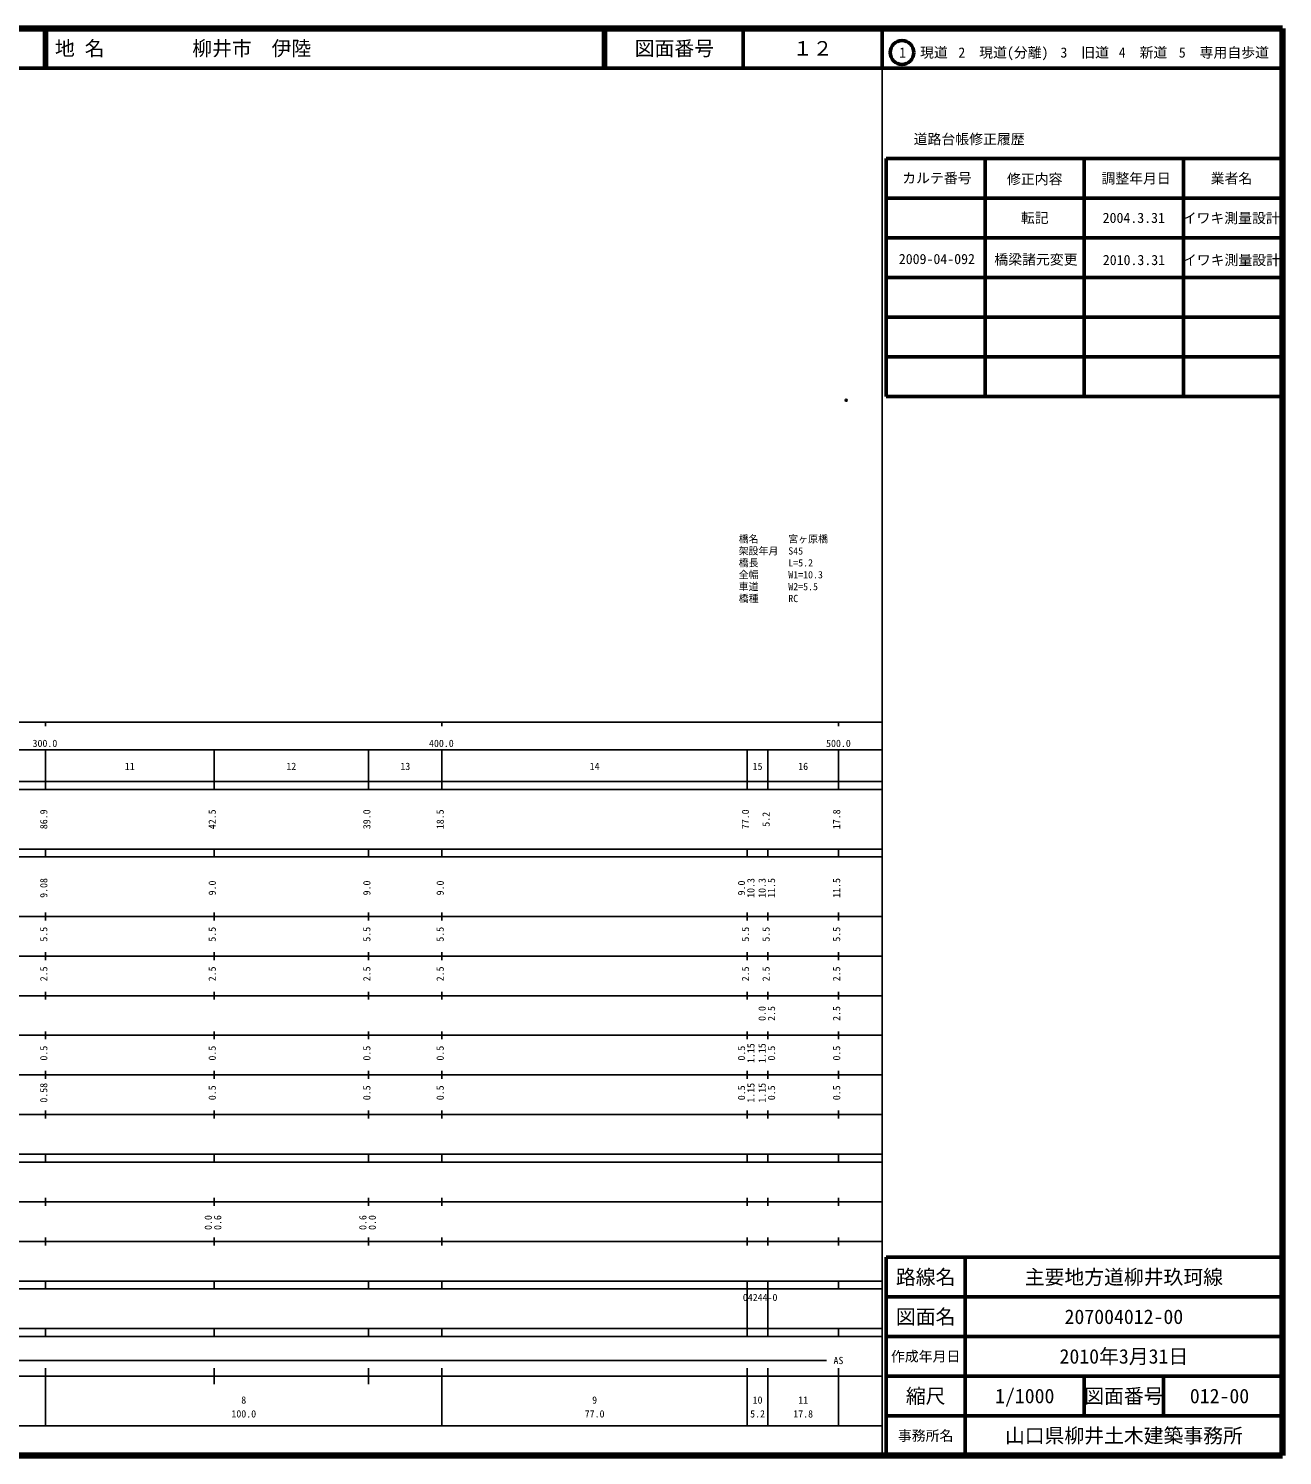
# Model space of a CAD drawing. Units: millimetres on the paper. Extents: x 40 to 680, y 20 to 380.
# Drawn here: x 363.7 to 680, y 20 to 380 of the extents above; entities that cross this region are included whole.
import ezdxf
from ezdxf.enums import TextEntityAlignment as Align

# ---------------------------------------------------------------- set-up
doc = ezdxf.new("R2010")
doc.units = ezdxf.units.MM
doc.header["$PDMODE"] = 32
doc.header["$PDSIZE"] = 0.5
for name, color, linetype in [('M-OTRS', 6, 'Continuous'), ('M-STR-HTXT', 7, 'Continuous'), ('M-TTL-TXT', 7, 'Continuous')]:
    doc.layers.add(name, color=color, linetype=linetype)
for name, color, linetype, lineweight in [('M-TTL', 2, 'Continuous', 140), ('M-TTL-BAND', 7, 'Continuous', 25), ('M-TTL-FRAM', 2, 'Continuous', 50), ('M-TTL-LINE', 7, 'Continuous', 50)]:
    doc.layers.add(name, color=color, linetype=linetype, lineweight=lineweight)
doc.styles.add('ＭＳ ゴシック', font='')
doc.styles.get('ＭＳ ゴシック').set_extended_font_data('MS Gothic')

msp = doc.modelspace()

# ---------------------------------------------------------------- linework, layer by layer
at = {"layer": 'M-OTRS'}
msp.add_point((569.959, 286.206), dxfattribs=at)
at = {"layer": 'M-TTL'}
for p, q in [((680, 380), (40, 380)), ((680, 20), (680, 380)), ((40, 20), (680, 20))]:
    msp.add_line(p, q, dxfattribs=at)
at = {"layer": 'M-TTL-BAND'}
for p, q in [((579, 20), (579, 370)), ((40, 205), (579, 205)), ((368, 205), (368, 204)), ((468, 205), (468, 204)), ((568, 205), (568, 204)), ((68, 198), (579, 198)), ((368, 188), (368, 198)), ((410.5, 188), (410.5, 198)), ((449.5, 188), (449.5, 198)), ((468, 188), (468, 198)), ((545, 188), (545, 198)), ((550.2, 188), (550.2, 198)), ((568, 188), (568, 198)), ((40, 190), (579, 190)), ((40, 188), (579, 188)), ((40, 173), (579, 173)), ((368, 171), (368, 173)), ((410.5, 171), (410.5, 173)), ((449.5, 171), (449.5, 173)), ((468, 171), (468, 173)), ((545, 171), (545, 173)), ((550.2, 171), (550.2, 173)), ((568, 171), (568, 173)), ((40, 171), (579, 171)), ((40, 156), (579, 156)), ((368, 155), (368, 157)), ((410.5, 155), (410.5, 157)), ((449.5, 155), (449.5, 157)), ((468, 155), (468, 157)), ((545, 155), (545, 157)), ((550.2, 155), (550.2, 157)), ((568, 155), (568, 157)), ((46, 146), (579, 146)), ((368, 145), (368, 147)), ((410.5, 145), (410.5, 147)), ((449.5, 145), (449.5, 147)), ((468, 145), (468, 147)), ((545, 145), (545, 147)), ((550.2, 145), (550.2, 147)), ((568, 145), (568, 147)), ((368, 135), (368, 137)), ((410.5, 135), (410.5, 137)), ((449.5, 135), (449.5, 137)), ((468, 135), (468, 137)), ((545, 135), (545, 137)), ((550.2, 135), (550.2, 137)), ((568, 135), (568, 137)), ((52, 136), (579, 136)), ((46, 126), (579, 126)), ((368, 125), (368, 127)), ((410.5, 125), (410.5, 127)), ((449.5, 125), (449.5, 127)), ((468, 125), (468, 127)), ((545, 125), (545, 127)), ((550.2, 125), (550.2, 127)), ((568, 125), (568, 127)), ((52, 116), (579, 116)), ((368, 115), (368, 117)), ((410.5, 115), (410.5, 117)), ((449.5, 115), (449.5, 117)), ((468, 115), (468, 117)), ((545, 115), (545, 117)), ((550.2, 115), (550.2, 117)), ((568, 115), (568, 117)), ((46, 106), (579, 106)), ((368, 105), (368, 107)), ((410.5, 105), (410.5, 107)), ((449.5, 105), (449.5, 107)), ((468, 105), (468, 107)), ((545, 105), (545, 107)), ((550.2, 105), (550.2, 107)), ((568, 105), (568, 107)), ((40, 96), (579, 96)), ((40, 94), (579, 94)), ((368, 94), (368, 96)), ((410.5, 94), (410.5, 96)), ((449.5, 94), (449.5, 96)), ((468, 94), (468, 96)), ((545, 94), (545, 96)), ((550.2, 94), (550.2, 96)), ((568, 94), (568, 96)), ((49, 84), (579, 84)), ((368, 83), (368, 85)), ((410.5, 83), (410.5, 85)), ((449.5, 83), (449.5, 85)), ((468, 83), (468, 85)), ((545, 83), (545, 85)), ((550.2, 83), (550.2, 85)), ((568, 83), (568, 85)), ((40, 74), (579, 74)), ((368, 73), (368, 75)), ((410.5, 73), (410.5, 75)), ((449.5, 73), (449.5, 75)), ((468, 73), (468, 75)), ((545, 73), (545, 75)), ((550.2, 73), (550.2, 75)), ((568, 73), (568, 75)), ((40, 64), (579, 64)), ((40, 62), (579, 62)), ((368, 62), (368, 64)), ((410.5, 62), (410.5, 64)), ((449.5, 62), (449.5, 64)), ((468, 62), (468, 64)), ((545, 62), (545, 64)), ((545, 52), (545, 62)), ((550.2, 62), (550.2, 64)), ((550.2, 52), (550.2, 62)), ((568, 62), (568, 64)), ((40, 52), (579, 52)), ((368, 50), (368, 52)), ((410.5, 50), (410.5, 52)), ((449.5, 50), (449.5, 52)), ((468, 50), (468, 52)), ((545, 50), (545, 52)), ((550.2, 50), (550.2, 52)), ((568, 50), (568, 52)), ((40, 50), (579, 50)), ((71, 44), (565, 44)), ((40, 40), (579, 40)), ((368, 27.5), (368, 42)), ((410.5, 38), (410.5, 42)), ((449.5, 38), (449.5, 42)), ((468, 27.5), (468, 42)), ((545, 27.5), (545, 42)), ((550.2, 27.5), (550.2, 42)), ((568, 27.5), (568, 42)), ((68, 27.5), (579, 27.5))]:
    msp.add_line(p, q, dxfattribs=at)
at = {"layer": 'M-TTL-FRAM'}
for p, q in [((580, 347.197), (580, 287.197)), ((580, 347.197), (680, 347.197)), ((580, 287.197), (680, 287.197)), ((680, 70), (580, 70)), ((580, 70), (580, 20))]:
    msp.add_line(p, q, dxfattribs=at)
at = {"layer": 'M-TTL-LINE'}
for p, q in [((367.75, 380), (367.75, 370)), ((368.25, 380), (368.25, 370)), ((508.747, 380), (508.747, 370)), ((509.247, 380), (509.247, 370)), ((543.997, 380), (543.997, 370)), ((579, 380), (579, 370)), ((40, 370), (680, 370)), ((605, 347.197), (605, 287.197)), ((630, 347.197), (630, 287.197)), ((655, 347.197), (655, 287.197)), ((580, 337.197), (680, 337.197)), ((580, 327.197), (680, 327.197)), ((580, 317.197), (680, 317.197)), ((580, 307.197), (680, 307.197)), ((580, 297.197), (680, 297.197)), ((600, 70), (600, 20)), ((680, 60), (580, 60)), ((680, 50), (580, 50)), ((680, 40), (580, 40)), ((630, 40), (630, 30)), ((650, 40), (650, 30)), ((680, 30), (580, 30))]:
    msp.add_line(p, q, dxfattribs=at)
msp.add_circle((584.031, 373.958), 3, dxfattribs=at)

# ---------------------------------------------------------------- texts
at = {"layer": 'M-STR-HTXT', "style": 'ＭＳ ゴシック'}
for s, p in [('橋名\u3000\u3000\u3000宮ヶ原橋', (542.851, 249.74)), ('架設年月\u3000S45', (542.851, 246.74)), ('橋長\u3000\u3000\u3000L=5.2', (542.851, 243.74)), ('全幅\u3000\u3000\u3000W1=10.3', (542.851, 240.74)), ('車道\u3000\u3000\u3000W2=5.5', (542.851, 237.74)), ('橋種\u3000\u3000\u3000RC', (542.851, 234.74))]:
    msp.add_text(s, height=1.833, dxfattribs=at).set_placement(p, align=Align.BOTTOM_LEFT)
at = {"layer": 'M-TTL-BAND', "style": 'ＭＳ ゴシック'}
for s, p in [('300.0', (367.844, 198.195)), ('400.0', (467.844, 198.195)), ('500.0', (568, 198.195)), ('500.0', (568, 198.195)), ('11', (389.25, 192.405)), ('12', (430, 192.405)), ('13', (458.75, 192.405)), ('14', (506.5, 192.405)), ('15', (547.6, 192.405)), ('16', (559.1, 192.405)), ('AS', (568, 42.5)), ('8', (418, 32.523)), ('9', (506.5, 32.523)), ('10', (547.6, 32.523)), ('11', (559.1, 32.523)), ('100.0', (418, 29.033)), ('77.0', (506.5, 29.033)), ('5.2', (547.6, 29.033)), ('17.8', (559.1, 29.033))]:
    msp.add_text(s, height=1.833, dxfattribs=at).set_placement(p, align=Align.BOTTOM_CENTER)
for s, p in [('86.9', (369, 180.5)), ('42.5', (411.5, 180.5)), ('39.0', (450.5, 180.5)), ('18.5', (469, 180.5)), ('77.0', (546, 180.5)), ('5.2', (551.2, 180.5)), ('17.8', (569, 180.5)), ('9.08', (369, 163.174)), ('9.0', (411.5, 163.174)), ('9.0', (450.5, 163.174)), ('9.0', (469, 163.174)), ('9.0', (545, 163.174)), ('10.3', (547.37, 163.174)), ('10.3', (550.2, 163.174)), ('11.5', (552.57, 163.174)), ('11.5', (569, 163.174)), ('5.5', (369, 151.5)), ('5.5', (411.5, 151.5)), ('5.5', (450.5, 151.5)), ('5.5', (469, 151.5)), ('5.5', (546, 151.5)), ('5.5', (551.2, 151.5)), ('5.5', (569, 151.5)), ('2.5', (369, 141.5)), ('2.5', (411.5, 141.5)), ('2.5', (450.5, 141.5)), ('2.5', (469, 141.5)), ('2.5', (546, 141.5)), ('2.5', (551.2, 141.5)), ('2.5', (569, 141.5)), ('0.0', (550.2, 131.5)), ('2.5', (552.57, 131.5)), ('2.5', (569, 131.5)), ('0.5', (369, 121.5)), ('0.5', (411.5, 121.5)), ('0.5', (450.5, 121.5)), ('0.5', (469, 121.5)), ('0.5', (545, 121.5)), ('1.15', (547.37, 121.5)), ('1.15', (550.2, 121.5)), ('0.5', (552.57, 121.5)), ('0.5', (569, 121.5)), ('0.58', (369, 111.5)), ('0.5', (411.5, 111.5)), ('0.5', (450.5, 111.5)), ('0.5', (469, 111.5)), ('0.5', (545, 111.5)), ('1.15', (547.37, 111.5)), ('1.15', (550.2, 111.5)), ('0.5', (552.57, 111.5)), ('0.5', (569, 111.5)), ('0.0', (410.5, 78.764)), ('0.6', (412.87, 78.764)), ('0.6', (449.5, 78.764)), ('0.0', (451.87, 78.764))]:
    msp.add_text(s, height=1.833, rotation=90, dxfattribs=at).set_placement(p, align=Align.BOTTOM_CENTER)
msp.add_text('04244-0', height=1.833, dxfattribs=at).set_placement((543.887, 58.405), align=Align.BOTTOM_LEFT)
at = {"layer": 'M-TTL-TXT', "style": 'ＭＳ ゴシック'}
for s, p in [('地 名', (370.38, 375)), ('柳井市\u3000伊陸', (405.024, 375))]:
    msp.add_text(s, height=3.666, dxfattribs=at).set_placement(p, align=Align.MIDDLE_LEFT)
for s, height, p in [('図面番号', 3.666, (526.622, 375)), ('１２', 3.666, (561.497, 375)), ('1\u3000現道', 2.566, (589.448, 373.958)), ('2\u3000現道(分離)', 2.566, (609.619, 373.958)), ('3\u3000旧道', 2.566, (630.121, 373.958)), ('4\u3000新道', 2.566, (644.824, 373.958)), ('5\u3000専用自歩道', 2.566, (665.228, 373.958)), ('道路台帳修正履歴', 2.566, (600.968, 352.113)), ('カルテ番号', 2.566, (592.839, 342.277)), ('修正内容', 2.566, (617.509, 342.023)), ('調整年月日', 2.566, (643.089, 342.197)), ('業者名', 2.566, (667.134, 342.197)), ('転記', 2.566, (617.5, 332.245)), ('2004.3.31', 2.566, (642.5, 332.245)), ('イワキ測量設計', 2.566, (667.077, 332.189)), ('2009-04-092', 2.566, (592.832, 321.861)), ('橋梁諸元変更', 2.566, (617.821, 321.738)), ('2010.3.31', 2.566, (642.542, 321.608)), ('イワキ測量設計', 2.566, (667.141, 321.608)), ('路線名', 3.666, (590, 65)), ('路線名', 3.666, (590, 65)), ('主要地方道柳井玖珂線', 3.666, (640, 65)), ('図面名', 3.666, (590, 55)), ('図面名', 3.666, (590, 55)), ('207004012-00', 3.666, (640, 55)), ('2010年3月31日', 3.666, (640, 45)), ('作成年月日', 2.566, (590, 45)), ('作成年月日', 2.566, (590, 45)), ('縮尺', 3.666, (590, 35)), ('縮尺', 3.666, (590, 35)), ('1/1000', 3.666, (615, 35)), ('図面番号', 3.666, (640, 35)), ('図面番号', 3.666, (640, 35)), ('012-00', 3.666, (664.125, 35)), ('事務所名', 2.566, (590, 25)), ('事務所名', 2.566, (590, 25)), ('山口県柳井土木建築事務所', 3.666, (640, 25))]:
    msp.add_text(s, height=height, dxfattribs=at).set_placement(p, align=Align.MIDDLE_CENTER)

doc.saveas('drawing.dxf')
